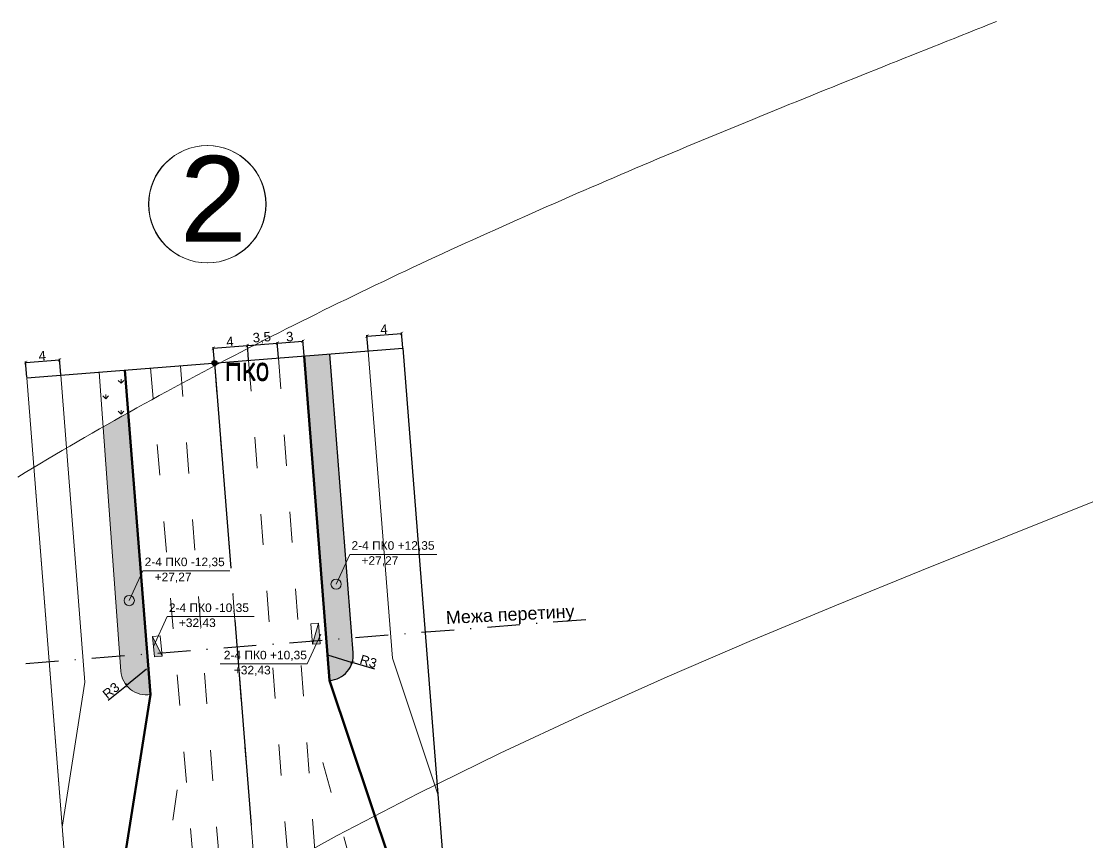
# Model space of a CAD drawing. Header units: millimetres. Extents: x -2123 to 34701, y -1286 to 835.
# Drawn here: x 1730.5 to 1856.1, y 212.2 to 308.1 of the extents above; entities that cross this region are included whole.
import ezdxf

# ---------------------------------------------------------------- set-up
doc = ezdxf.new("R2010")
doc.units = ezdxf.units.MM
for name, pattern in [('ACAD_ISO03W100', [30, 12, -18]), ('ACAD_ISO04W100', [30, 24, -3, 0, -3]), ('DASHDOT', [25.4, 12.7, -6.35, 0, -6.35])]:
    doc.linetypes.add(name, pattern=pattern)
doc.layers.get('0').update_dxf_attribs({"lineweight": 15})
for name, color, linetype, lineweight in [('1 Відмітки', 7, 'Continuous', 25), ('вертикалка', 6, 'Continuous', 15), ('Горизонталі', 7, 'Continuous', 18), ('Дор. Розм.', 7, 'Continuous', 50), ('дорога', 126, 'Continuous', 25), ('поздовжній профіль', 250, 'Continuous', 15), ('Позначки Наталії Симочко_Ном._пера__7', 7, 'Continuous', 18), ('Текст', 7, 'Continuous', 15)]:
    doc.layers.add(name, color=color, linetype=linetype, lineweight=lineweight)
doc.layers.add('Вісь', color=170, linetype='ACAD_ISO04W100')
doc.layers.add('Осі', color=164, linetype='Continuous')
doc.layers.add('Озелення', color=7, linetype='Continuous', lineweight=15, true_color=0x2bad00)
doc.styles.get("Standard").update_dxf_attribs({"font": 'arial.ttf'})
doc.styles.add('СГЕНЕРИР_СТИЛЬ_1', font='arial.ttf')
doc.dimstyles.new('Переход', dxfattribs={"dimscale": 0.1, "dimtxt": 11, "dimasz": 4, "dimexe": 1.25, "dimexo": 0.625, "dimgap": 0.9, "dimtad": 1, "dimtxsty": 'Standard', "dimblk": 'ARCHTICK', "dimcen": 2.5, "dimadec": 0, "dimazin": 0, "dimtfac": 1, "dimtmove": 0, "dimatfit": 3, "dimldrblk": 'ARCHTICK', "dimfxl": 1, "dimarcsym": 0})
pattern_1 = [(90, (0, 0), (-1.796051224, 1.796051224), [0.4762500000000001, -3.115852448]), (45, (0, 0), (-1.79605122421383, 1.796051224213831), [0.4762500000000001, -2.06375]), (135, (0, 0), (-1.796051224213831, -1.79605122421383), [0.4762500000000001, -2.06375])]

# ---------------------------------------------------------------- blocks, each defined once
blk = doc.blocks.new('6')
at = {"layer": '1 Відмітки', "transparency": 33554559}
h = blk.add_hatch(color=256, dxfattribs=at)
h.dxf.hatch_style = 1
edge = h.paths.add_edge_path()
edge.add_arc((-467.5084269530445, 342.1322887363076), 0.2003986700452202, 0, 360)
at = {"layer": '1 Відмітки'}
blk.add_circle((-467.5084269530445, 342.1322887363076), 0.2003986700452202, dxfattribs=at)
blk = doc.blocks.new('_ArchTick')
at = {"color": 0, "linetype": 'ByBlock', "const_width": 0.15}
blk.add_lwpolyline([(-0.5, -0.5), (0.5, 0.5)], dxfattribs=at)
blk = doc.blocks.new('*D792')
at = {"layer": 'Defpoints', "color": 0, "lineweight": 20, "transparency": 16777216}
for p in [(1734.988568724631, 268.5598444772281), (1731.173253598946, 266.4559921347327, 205), (1735.129674144257, 266.7674614952933, 205)]:
    blk.add_point(p, dxfattribs=at)
at = {"layer": 'вертикалка', "color": 0, "lineweight": -2, "transparency": 16777216}
for p, q in [((1735.124769005979, 266.829768714927), (1734.978758448076, 268.6844589164955)), ((1731.168348460669, 266.5182993543664), (1731.022337902766, 268.3729895559348)), ((1731.03214817932, 268.2483751166674), (1734.988568724631, 268.5598444772281))]:
    blk.add_line(p, q, dxfattribs=at)
at = {"layer": 'вертикалка', "color": 0, "lineweight": -2, "transparency": 16777216, "xscale": 0.4, "yscale": 0.4, "zscale": 0.4}
for p, rotation in [((1734.988568724631, 268.5598444772281), 4.501328586593043), ((1731.03214817932, 268.2483751166674), 184.501328586593)]:
    blk.add_blockref('_ArchTick', p, dxfattribs=dict(at, rotation=rotation))
at = {"layer": 'вертикалка', "color": 0, "lineweight": 20, "transparency": 16777216, "insert": (1732.960129836017, 269.0421357259968), "char_height": 1.1, "attachment_point": 5, "rotation": 4.501328586593043}
blk.add_mtext('4', dxfattribs=at)
blk = doc.blocks.new('*D798')
at = {"layer": 'Defpoints', "color": 0, "lineweight": 20, "transparency": 16777216}
for p in [(1756.925685079856, 270.2233013957056), (1753.0746915184, 268.1733346440363, 205), (1757.062352121367, 268.4872560369349, 205)]:
    blk.add_point(p, dxfattribs=at)
at = {"layer": 'вертикалка', "color": 0, "lineweight": -2, "transparency": 16777216}
for p, q in [((1753.069786494141, 268.2356418726461), (1752.928214428371, 270.0339944600265)), ((1752.938024476888, 269.9093800028071), (1756.925685079856, 270.2233013957056)), ((1757.057447097109, 268.5495632655446), (1756.915875031338, 270.347915852925))]:
    blk.add_line(p, q, dxfattribs=at)
at = {"layer": 'вертикалка', "color": 0, "lineweight": -2, "transparency": 16777216, "xscale": 0.4, "yscale": 0.4, "zscale": 0.4}
for p, rotation in [((1752.938024476888, 269.9093800028071), 184.5012237386597), ((1756.925685079856, 270.2233013957056), 4.501223738659717)]:
    blk.add_blockref('_ArchTick', p, dxfattribs=dict(at, rotation=rotation))
at = {"layer": 'вертикалка', "color": 0, "lineweight": 20, "transparency": 16777216, "insert": (1754.881627329964, 270.7043667202198), "char_height": 1.1, "attachment_point": 5, "rotation": 4.501223738659718}
blk.add_mtext('4', dxfattribs=at)
blk = doc.blocks.new('*D799')
at = {"layer": 'Defpoints', "color": 0, "lineweight": 20, "transparency": 16777216}
for p in [(1760.412535281719, 270.5019054821475), (1760.551234698331, 268.7660225129191, 205), (1757.062352121367, 268.4872560369349, 205)]:
    blk.add_point(p, dxfattribs=at)
at = {"layer": 'вертикалка', "color": 0, "lineweight": -2, "transparency": 16777216}
for p, q in [((1757.057374151098, 268.5495574800321), (1756.913696764217, 270.3477418923578)), ((1756.923652704755, 270.2231390061634), (1760.412535281719, 270.5019054821475)), ((1760.546256728062, 268.8283239560163), (1760.402579341181, 270.626508368342))]:
    blk.add_line(p, q, dxfattribs=at)
at = {"layer": 'вертикалка', "color": 0, "lineweight": -2, "transparency": 16777216, "xscale": 0.4, "yscale": 0.4, "zscale": 0.4}
for p, rotation in [((1756.923652704755, 270.2231390061634), 184.5683057162442), ((1760.412535281719, 270.5019054821475), 4.568305716244221)]:
    blk.add_blockref('_ArchTick', p, dxfattribs=dict(at, rotation=rotation))
at = {"layer": 'вертикалка', "color": 0, "lineweight": 20, "transparency": 16777216, "insert": (1758.608274682075, 271.1111867015392), "char_height": 1.1, "attachment_point": 5, "rotation": 4.568305716244221}
blk.add_mtext('3,5', dxfattribs=at)
blk = doc.blocks.new('*D800')
at = {"layer": 'Defpoints', "color": 0, "lineweight": 20, "transparency": 16777216}
for p in [(1763.404160127526, 270.7390166133345), (1760.551535700822, 268.7619357247011, 205), (1763.542074016425, 268.9989607393396, 205)]:
    blk.add_point(p, dxfattribs=at)
at = {"layer": 'вертикалка', "color": 0, "lineweight": -2, "transparency": 16777216}
for p, q in [((1760.546597542586, 268.8242403360332), (1760.403745495451, 270.6266008213601)), ((1760.413621811923, 270.501991598696), (1763.404160127526, 270.7390166133345)), ((1763.537135858189, 269.0612653506716), (1763.394283811054, 270.8636258359986))]:
    blk.add_line(p, q, dxfattribs=at)
at = {"layer": 'вертикалка', "color": 0, "lineweight": -2, "transparency": 16777216, "xscale": 0.4, "yscale": 0.4, "zscale": 0.4}
for p, rotation in [((1760.413621811923, 270.501991598696), 184.5316933475249), ((1763.404160127526, 270.7390166133345), 4.531693347524936)]:
    blk.add_blockref('_ArchTick', p, dxfattribs=dict(at, rotation=rotation))
at = {"layer": 'вертикалка', "color": 0, "lineweight": 20, "transparency": 16777216, "insert": (1761.857375671845, 271.2704712513972), "char_height": 1.1, "attachment_point": 5, "rotation": 4.531693347524936}
blk.add_mtext('3', dxfattribs=at)
blk = doc.blocks.new('*D803')
at = {"layer": 'Defpoints', "color": 0, "lineweight": 20, "transparency": 16777216}
for p in [(1774.925263088876, 271.644944565828), (1775.061991460995, 269.9047955825487, 205), (1771.018975512425, 269.5871245127681, 205)]:
    blk.add_point(p, dxfattribs=at)
at = {"layer": 'вертикалка', "color": 0, "lineweight": -2, "transparency": 16777216}
for p, q in [((1771.014079801671, 269.6494324738662), (1770.872455718799, 271.4518894182437)), ((1770.882247140307, 271.3272734960473), (1774.925263088876, 271.644944565828)), ((1775.057095750241, 269.9671035436469), (1774.915471667369, 271.7695604880244))]:
    blk.add_line(p, q, dxfattribs=at)
at = {"layer": 'вертикалка', "color": 0, "lineweight": -2, "transparency": 16777216, "xscale": 0.4, "yscale": 0.4, "zscale": 0.4}
for p, rotation in [((1770.882247140307, 271.3272734960473), 184.4926593812932), ((1774.925263088876, 271.644944565828), 4.492659381293196)]:
    blk.add_blockref('_ArchTick', p, dxfattribs=dict(at, rotation=rotation))
at = {"layer": 'вертикалка', "color": 0, "lineweight": 20, "transparency": 16777216, "insert": (1772.853623036471, 272.1241425525831), "char_height": 1.1, "attachment_point": 5, "rotation": 4.492659381293196}
blk.add_mtext('4', dxfattribs=at)
blk = doc.blocks.new('*D868')
at = {"layer": 'Defpoints', "color": 0, "lineweight": 20, "transparency": 16777216}
for p in [(1745.127387900085, 232.4495382065143), (1742.784699629725, 230.553092161931)]:
    blk.add_point(p, dxfattribs=at)
at = {"layer": 'вертикалка', "color": 0, "lineweight": -2, "transparency": 16777216}
for p in [(1745.127387900085, 232.4495382065143), (1740.644310727946, 228.820410900832)]:
    blk.add_line(p, (1742.784699629725, 230.553092161931), dxfattribs=at)
at = {"layer": 'вертикалка', "color": 0, "lineweight": -2, "transparency": 16777216, "xscale": 0.4, "yscale": 0.4, "zscale": 0.4, "rotation": 38.99075929014024}
blk.add_blockref('_ArchTick', (1742.784699629725, 230.553092161931), dxfattribs=at)
at = {"layer": 'вертикалка', "color": 0, "lineweight": 20, "transparency": 16777216, "insert": (1740.993367597066, 229.9418430917092), "char_height": 1.1, "attachment_point": 5, "rotation": 38.99075929014024}
blk.add_mtext('R3', dxfattribs=at)
blk = doc.blocks.new('*D869')
at = {"layer": 'Defpoints', "color": 0, "lineweight": 20, "transparency": 16777216}
for p in [(1766.285249955357, 234.1085651008916), (1769.155626825901, 233.2362482885767)]:
    blk.add_point(p, dxfattribs=at)
at = {"layer": 'вертикалка', "color": 0, "lineweight": -2, "transparency": 16777216}
for p in [(1766.285249955357, 234.1085651008916), (1771.790447439028, 232.4355177845612)]:
    blk.add_line(p, (1769.155626825901, 233.2362482885767), dxfattribs=at)
at = {"layer": 'вертикалка', "color": 0, "lineweight": -2, "transparency": 16777216, "xscale": 0.4, "yscale": 0.4, "zscale": 0.4, "rotation": 163.0958036016427}
blk.add_blockref('_ArchTick', (1769.155626825901, 233.2362482885767), dxfattribs=at)
at = {"layer": 'вертикалка', "color": 0, "lineweight": 20, "transparency": 16777216, "insert": (1771.045339155832, 233.3434079226987), "char_height": 1.1, "attachment_point": 5, "rotation": 343.0958036016427}
blk.add_mtext('R3', dxfattribs=at)
blk = doc.blocks.new('столб')
at = {"layer": 'поздовжній профіль', "color": 160}
for points in [[(-500, 0, 0, 0, 0), (-999.927872557193, 0, 350, 0, 0), (-1699.927872557193, 0, 0, 0, 0)], [(500, 0, 0, 0, 0), (999.927872557193, 0, 350, 0, 0), (1699.927872557193, 0, 0, 0, 0)]]:
    blk.add_lwpolyline(points, format="xyseb", dxfattribs=at)
blk.add_circle((0, 0), 500, dxfattribs=at)

msp = doc.modelspace()

# ---------------------------------------------------------------- hatches: boundary and pattern name
at = {"layer": 'вертикалка'}
h = msp.add_hatch(color=0, dxfattribs=at)
h.dxf.hatch_style = 1
h.paths.add_polyline_path([(1765.237928651035, 237.8015706539841), (1765.408062557122, 235.4076085711599), (1764.510326776062, 235.3438083563769)])
h = msp.add_hatch(color=0, dxfattribs=at)
h.dxf.hatch_style = 1
h.paths.add_polyline_path([(1745.848618858608, 236.2645222595926), (1746.057792641204, 233.8736549841725), (1746.954367869487, 233.9520951526459)])
at = {"layer": 'Озелення', "lineweight": 20}
h = msp.add_hatch(dxfattribs=at)
h.set_pattern_fill('GRASS', color=0, scale=0.1)
h.set_pattern_definition(pattern_1)
h.paths.add_polyline_path([(1903.632291419732, 41.00354466418753), (1907.34063927378, 41.79160273115882), (1883.395708598892, 41.81885176782301, 0.4142135623831681), (1880.392296580515, 38.82226767114127), (1880.390020606647, 36.82226896252629), (1884.807485352019, 36.81724194211058), (1887.197616271515, 37.58760460322571), (1890.064954366064, 38.36920088388365), (1892.865372631135, 39.01845206865551), (1898.31233847746, 40.06222691360205)])
h.paths.add_polyline_path([(1766.534675253966, 269.2329476009454), (1763.542199067633, 268.9973703073487), (1766.52056283942, 231.1178080317544, 0.4141823450176505), (1769.27603208807, 234.3435592170825)])
h.paths.add_polyline_path([(1742.997968294624, 262.3777624541468), (1742.261030360875, 261.9649514046484), (1741.390064859554, 261.4744803680229), (1740.519325606068, 260.9815265567867), (1740.074871599422, 260.7285596801167), (1742.123054279491, 232.2073080922212, 0.4354241954785423), (1745.584730907717, 229.4703548779037), (1745.585149648075, 229.4730285685211)])
h.paths.add_polyline_path([(1772.781671464548, 121.2097090766783), (1775.143985897292, 91.2836955065585), (1777.857564266725, 92.93335428562312), (1782.560665883423, 95.4919038628071, -0.143259904213812)])
h.paths.add_polyline_path([(1782.560665883423, 95.49190386280713), (1777.857564266723, 92.93335428562199), (1775.143985897292, 91.28369550655839), (1775.52621158812, 86.44162577528094), (1786.85746556337, 86.4287289577608, -0.008157693598358697), (1788.71666327929, 86.39811712464164, 0.04847012573546341), (1788.909692292195, 86.41050451176284), (1789.216916295439, 87.22020409298467, -0.8333295395400458), (1788.249436024258, 87.39757995395917, -1), (1789.249436024258, 87.39757995395917, -0.09091134837753662), (1789.216916295439, 87.22020409298467), (1789.524140298683, 88.02990367420648, 0.04217780028810229), (1789.407041598963, 88.15094235554113, -0.0513496151849988)])
h = msp.add_hatch(dxfattribs=at)
h.set_pattern_fill('GRASS', color=0, scale=0.1)
h.set_pattern_definition(pattern_1)
h.paths.add_polyline_path([(1742.607074862017, 267.3492903914604), (1739.616327926365, 267.1138492300065), (1740.074871599422, 260.728559680121), (1740.519325606068, 260.9815265567954), (1741.390064859548, 261.4744803680183), (1742.261030360886, 261.9649514046618), (1742.997968294624, 262.3777624541468)])

# ---------------------------------------------------------------- linework, layer by layer
at = {"layer": 'вертикалка', "color": 0}
for p, q in [((1765.237928651035, 237.8015706539841, 200), (1764.510326776062, 235.3438083563769, 200)), ((1745.848618858608, 236.2645222595926, 200), (1746.954367869487, 233.9520951526459, 200))]:
    msp.add_line(p, q, dxfattribs=at)
at = {"layer": 'вертикалка', "color": 0, "elevation": 200}
for points in [[(1765.408062557122, 235.4076085711599), (1764.510326776062, 235.3438083563769), (1764.340192869975, 237.7377704392015), (1765.237928651035, 237.8015706539841)], [(1746.057792641204, 233.8736549841725), (1746.954367869487, 233.9520951526459), (1746.745194086892, 236.3429624280665), (1745.848618858608, 236.2645222595926)]]:
    msp.add_lwpolyline(points, close=True, dxfattribs=at)
at = {"layer": 'Вісь', "color": 18, "true_color": 0x000000}
msp.add_lwpolyline([(1753.074432644274, 268.1766002475342), (1790.418272896665, -202.9024432855804)], dxfattribs=at)
at = {"layer": 'Горизонталі', "elevation": 205}
msp.add_lwpolyline([(1730.093352744361, 254.8654489725429), (1730.960187864086, 255.3896461495339), (1731.827491731704, 255.9111794352086), (1732.695192050367, 256.4300264413623), (1733.563259918202, 256.9461970265581), (1734.431680448544, 257.4597101080726), (1735.300439666795, 257.970585147103), (1736.169523604037, 258.4788416066665), (1737.038918298137, 258.9844989521266), (1737.908609792619, 259.4875766504061), (1738.778584137283, 259.9880941702344), (1739.648827387917, 260.4860709818578), (1740.519325606068, 260.9815265567955), (1741.390064859548, 261.4744803680184), (1742.261030360886, 261.9649514046618), (1743.132205561867, 262.4529582401605), (1744.003577475853, 262.9385221609664), (1744.875137302672, 263.4216646057687), (1745.746873125936, 263.9024051193453), (1746.618772813865, 264.3807631245496), (1747.490824240128, 264.8567580452674), (1748.363015284003, 265.3304093063986), (1749.235333829665, 265.8017363333702), (1750.107767766902, 266.2707585524233), (1750.980304990263, 266.7374953900593), (1751.852933399985, 267.2019662734392), (1752.725640900692, 267.6641906295978), (1753.598415402761, 268.1241878860769), (1754.471244820714, 268.5819774699862), (1755.344117074743, 269.0375788087185), (1756.217020089015, 269.4910113289745), (1757.089941793338, 269.9422944575481), (1757.962870121469, 270.3914476203664), (1758.835793012043, 270.8384902428883), (1759.708698408426, 271.2834417499488), (1760.581574257945, 271.7263215652893), (1761.454408512898, 272.1671491119958), (1762.327189129414, 272.6059438118441), (1763.19990406838, 273.0427250856988), (1764.072541294199, 273.4775123528146), (1764.945086214927, 273.9103237609959), (1765.817520926678, 274.3411773869659), (1766.689838420657, 274.7700983342059), (1767.562037419329, 275.1971094448111), (1768.434108449518, 275.6222292399668), (1769.306041598589, 276.0454760220859), (1770.177826957246, 276.4668680924737), (1771.049454619763, 276.8864237513794), (1771.920914683659, 277.3041612977763), (1772.792197249976, 277.7200990294363), (1773.663292422935, 278.1342552427089), (1774.534190310117, 278.5466482325446), (1775.404881021944, 278.9572962921965), (1776.275354672368, 279.3662177134864), (1777.145601378096, 279.7734307863876), (1778.015611259007, 280.1789537991635), (1778.885374438119, 280.5828050382991), (1779.754881040537, 280.9850027879601), (1780.624121195088, 281.3855653306981), (1781.493085033091, 281.7845109468304), (1782.361762688204, 282.1818579143189), (1783.230144297135, 282.5776245090479), (1784.098219999018, 282.9718290044896), (1784.965979935516, 283.3644896716984), (1785.833414251136, 283.7556247794115), (1786.700513091719, 284.1452525933135), (1787.56726660678, 284.5333913770482), (1788.433664947263, 284.9200593911609), (1789.299698266409, 285.305274893442), (1790.165356720379, 285.6890561391588), (1791.030630465995, 286.0714213800065), (1791.895509663799, 286.4523888654201), (1792.759984474895, 286.8319768411315), (1793.624045063402, 287.2102035502102), (1794.487681594245, 287.5870872320461), (1795.350884235638, 287.9626461233951), (1796.213643155664, 288.3368984568403), (1797.075948525747, 288.7098624622651), (1797.937790518096, 289.0815563656956), (1798.799159306781, 289.451998389726), (1799.658232499073, 289.8204293965496), (1800.518661560314, 290.1884398924524), (1801.378588091854, 290.5552530882924), (1802.238002344397, 290.9208872172901), (1803.09690045005, 291.2853620939226), (1803.955280461388, 291.6486968011545), (1804.81313407839, 292.0109076034958), (1805.670452619728, 292.3720105998394), (1806.527227404951, 292.7320218860277), (1807.383449754455, 293.0909575548073), (1808.239110989442, 293.4488336957774), (1809.094202431883, 293.8056663953427), (1809.948715404474, 294.1614717366622), (1810.802641230613, 294.5162657996044), (1811.655971234347, 294.8700646606936), (1812.508696740347, 295.2228843930658), (1813.360809073863, 295.5747410664163), (1814.212299560705, 295.925650746957), (1815.063159527188, 296.2756294973601), (1815.913380300114, 296.624693376717), (1816.762953206733, 296.9728584404858), (1817.61186957471, 297.3201407404439), (1818.460120732095, 297.6665563246403), (1819.307698007285, 298.012121237346), (1820.15459272901, 298.3568515190079), (1821.000796226286, 298.7007632061975), (1821.846299828393, 299.0438723315636), (1822.691094864849, 299.3861949237847), (1823.535172665379, 299.7277470075189), (1824.378524559893, 300.0685446033561), (1825.221141878453, 300.4086037277687), (1826.063015951251, 300.7479403930613), (1826.9041381086, 301.0865706073271), (1827.744499680876, 301.4245103743889), (1828.58409199854, 301.7617756937614), (1829.422906392076, 302.0983825605912), (1830.260934192003, 302.4343469656145), (1831.098166728833, 302.7696848951034), (1831.93459533307, 303.1044123308181), (1832.770211335179, 303.4385452499544), (1833.60500606558, 303.7720996250954), (1834.438970854626, 304.1050914241597), (1835.272097032601, 304.4375366103522), (1836.10437592969, 304.7694511421104), (1836.935798875981, 305.1008509730549), (1837.766357201453, 305.4317520519393), (1838.596048474019, 305.7621712700602), (1839.424886505028, 306.0921265163695), (1840.252844015797, 306.4216242258187), (1841.079910010555, 306.750677981784), (1841.906076060309, 307.0793023855268), (1842.731333735686, 307.4075120337918), (1843.555674606903, 307.7353215187536), (1844.379090243784, 308.0627454279751)], dxfattribs=at)
at = {"layer": 'Горизонталі'}
msp.add_lwpolyline([(1666.968111599843, 120.0106032289012), (1672.057705488577, 129.2776223427602), (1677.772457546279, 138.2500443519934), (1684.088128325489, 146.8960124490137), (1690.936730366696, 155.1884716123847), (1698.250276210387, 163.10036682067), (1705.961126822568, 170.6052704865161), (1714.01401360867, 177.6990313339882), (1722.369089301049, 184.4052683440609), (1730.987474545145, 190.7493434861805), (1739.830289986399, 196.7566187297929), (1748.859633314199, 202.4524807112618), (1758.050938357716, 207.8626527574982), (1767.389285976937, 213.0131017489553), (1776.859971914292, 217.9297999911109), (1786.44829191221, 222.6387197894433), (1796.139541713121, 227.16583344943), (1805.919017059455, 231.5371132765491), (1815.772013693639, 235.7785315762786), (1825.683827358106, 239.9160606540964), (1835.639753795284, 243.9756728154804), (1845.625088747602, 247.9833403659086), (1855.625127957491, 251.9650356108588)], dxfattribs=at)
at = {"layer": 'Дор. Розм.', "color": 18, "true_color": 0x000000, "elevation": 205}
for points in [[(1763.542074016425, 268.9989607393396), (1766.52056283942, 231.1178080317544)], [(1742.606693581153, 267.3541396631823), (1745.585149648075, 229.4730285685212)]]:
    msp.add_lwpolyline(points, dxfattribs=at)
at = {"layer": 'Дор. Розм.', "color": 18, "true_color": 0x000000}
for points in [[(1776.65121990336, 186.8668532240447), (1775.603008800695, 200.2092633091718, 0.06114370805060659), (1773.661540941475, 209.7604958090468), (1766.52056283942, 231.1178080317544)], [(1653.834800077323, 37.00988738793729), (1667.881063207093, 36.99390291261444, 0.1949469587199396), (1695.742995354805, 48.24936125155766), (1735.864023709254, 87.07496160724266, 0.2237161825542941), (1747.924231607423, 118.9587658662092), (1741.720749315511, 197.7581210961721, -0.05854578796318227), (1742.079091785045, 207.0865691762416), (1745.585149648075, 229.4730285685212)]]:
    msp.add_lwpolyline(points, format="xyb", dxfattribs=at)
at = {"layer": 'дорога', "color": 18, "true_color": 0x000000, "elevation": 205}
for points in [[(1731.173786313559, 266.4492253598799), (1775.062034440384, 269.9042485816642)], [(1775.062034440384, 269.9042485816642), (1787.494208293198, 111.679336262714)]]:
    msp.add_lwpolyline(points, dxfattribs=at)
at = {"layer": 'дорога', "color": 18, "true_color": 0x000000}
msp.add_lwpolyline([(1766.52056283942, 231.1178080317544), (1766.52056283942, 231.1178080317544, 0.4142135623732238), (1769.276007024494, 234.3438779849563), (1766.534924473722, 269.2297757683655)], format="xyb", dxfattribs=at)
at = {"layer": 'дорога', "color": 18, "lineweight": 20, "true_color": 0x000000}
for points, elevation in [([(1771.019368620129, 269.5821310861488), (1773.841628568709, 233.7325463158583)], 205), ([(1731.173253598946, 266.4559921347326), (1743.303975221899, 112.3662409884413)], 205), ([(1731.173253598946, 266.4559921347326), (1743.813039876374, 105.8998782803086)], 410), ([(1735.129675791361, 266.7674405730455), (1737.951935739941, 230.917855802755)], 205), ([(1779.152083815055, 217.8499810537847), (1773.841628568709, 233.7325463158583)], 205), ([(1735.302683085481, 214.0021660777344), (1737.951935739941, 230.917855802755)], 205)]:
    msp.add_lwpolyline(points, dxfattribs=dict(at, elevation=elevation))
msp.add_lwpolyline([(1745.585352364486, 229.4704503458685), (1745.585352364486, 229.4704503458685, -0.4354862351331257), (1742.123054279491, 232.2073080922216), (1739.616328319599, 267.1138437541533)], format="xyb", dxfattribs=at)
at = {"layer": 'Осі', "color": 18, "linetype": 'ACAD_ISO03W100', "lineweight": 20, "ltscale": 0.3, "true_color": 0x000000, "elevation": 205}
for points in [[(1760.551234698331, 268.7660225129191), (1765.916124549437, 195.9255334434665)], [(1745.593877992664, 267.6349255871541), (1751.964707801909, 194.6640734453804)], [(1753.074419054728, 268.1767716747534), (1790.418261584448, -202.9023001888025)]]:
    msp.add_lwpolyline(points, dxfattribs=at)
at = {"layer": 'Осі', "color": 18, "linetype": 'ACAD_ISO03W100', "lineweight": 20, "ltscale": 0.3, "true_color": 0x000000}
for points in [[(1749.086721171099, 267.8632982527523), (1772.189993293369, -25.99783102499077)], [(1757.061990298233, 268.4918519511482), (1771.492798227229, 85.19026352451306)], [(1771.550125776071, 200.7255147542496), (1765.158787853111, 223.6207940579622)], [(1745.795277009866, 196.9686444829659), (1749.123565286276, 221.4923231700142)]]:
    msp.add_lwpolyline(points, dxfattribs=at)
at = {"layer": 'Позначки Наталії Симочко_Ном._пера__7', "color": 7, "linetype": 'Continuous', "lineweight": 18}
for points in [[(1767.270940803864, 242.3696588071797), (1768.865744340505, 245.8462255818282), (1779.016798048193, 245.8454952163373)], [(1743.121272346147, 240.4552425837813), (1744.716075882788, 243.9318093584301), (1754.867129590476, 243.9310789929392)], [(1745.950332934495, 235.101925052288), (1747.545136471135, 238.5784918269365), (1757.696190178823, 238.5777614614456)], [(1765.472612563661, 236.5263432968971), (1763.87780902702, 233.0497765222486), (1753.726755319333, 233.0505068877393)]]:
    msp.add_lwpolyline(points, dxfattribs=at)
at = {"layer": 'Текст', "color": 0, "linetype": 'DASHDOT', "lineweight": 30, "ltscale": 0.3}
msp.add_line((1796.43355284969, 238.2141236808196), (1715.36160317533, 231.8442627103633), dxfattribs=at)
at = {"layer": 'Текст', "color": 18, "lineweight": 20, "true_color": 0x000000}
for centre in [(1752.222863212631, 286.7240969512462, -6.648545207048244), (1752.245961692496, 286.724063876965, 198.3514547929518)]:
    msp.add_circle(centre, 6.846577533942833, dxfattribs=at)

# ---------------------------------------------------------------- block references
at = {"color": 0, "yscale": 0.001200000000244472, "zscale": 0.001200000000244472}
for p, xscale, rotation in [((1767.270940803865, 242.3696588071798), -0.001200000000244472, 95.81705101176502), ((1743.121272346147, 240.4552425837815), 0.001200000000244472, 273.2480063611594)]:
    msp.add_blockref('столб', p, dxfattribs=dict(at, xscale=xscale, rotation=rotation))
at = {"layer": '1 Відмітки', "color": 18, "true_color": 0x000000, "xscale": 1.5, "yscale": 1.5, "zscale": 1.5}
for p in [(2454.337466768581, -245.0218019273429, 205), (2454.337466750896, -245.0218174675099, 205)]:
    msp.add_blockref('6', p, dxfattribs=at)

# ---------------------------------------------------------------- texts
at = {"layer": '1 Відмітки', "color": 0, "insert": (1754.26222187343, 268.2233828894936, 205), "char_height": 2, "attachment_point": 1}
msp.add_mtext_dynamic_manual_height_columns('ПК0', width=7.025432305519644, gutter_width=12.5, heights=[0], dxfattribs=at)
at = {"layer": '1 Відмітки', "color": 18, "true_color": 0x000000, "insert": (1754.273956265141, 268.0746998901134, 205), "char_height": 2, "attachment_point": 1}
msp.add_mtext_dynamic_manual_height_columns('ПК0', width=7.025432305519644, gutter_width=12.5, heights=[0], dxfattribs=at)
at = {"layer": '1 Відмітки', "color": 0, "insert": (1795.064383123228, 239.9864138659048), "char_height": 1.5, "attachment_point": 3, "rotation": 2.9559658491126}
msp.add_mtext_dynamic_manual_height_columns('Межа перетину', width=15.12377953676332, gutter_width=12.5, heights=[0], dxfattribs=at)
at = {"layer": 'Позначки Наталії Симочко_Ном._пера__7', "color": 7, "linetype": 'Continuous', "lineweight": 18, "char_height": 1, "attachment_point": 1, "line_spacing_factor": 1.053333609454742, "style": 'СГЕНЕРИР_СТИЛЬ_1'}
for s, insert in [('\\A1;2-4 ПК0 +12,35\\P   +27,27', (1769.069269044067, 247.3844028887684)), ('\\A1;2-4 ПК0 -12,35\\P   +27,27', (1744.919600586351, 245.4699866653703)), ('\\A1;2-4 ПК0 -10,35\\P   +32,43', (1747.748661174698, 240.1166691338768)), ('\\A1;2-4 ПК0 +10,35\\P   +32,43', (1754.164242374198, 234.5886304152262))]:
    msp.add_mtext(s, dxfattribs=dict(at, insert=insert))
at = {"layer": 'Текст', "color": 18, "true_color": 0x000000, "char_height": 10, "attachment_point": 1}
for insert in [(1749.036594926497, 292.3706451980023, -6.648545207048244), (1749.059693406363, 292.3706121237211, 198.3514547929518)]:
    msp.add_mtext_dynamic_manual_height_columns('2', width=4.682755185603583, gutter_width=12.5, heights=[0], dxfattribs=dict(at, insert=insert))

# ---------------------------------------------------------------- dimensions: what is measured, and where the dimension line sits
at = {"layer": 'вертикалка', "color": 5, "lineweight": 20}
for p1, p2, distance, picture, middle in [((1771.018975512425, 269.5871245127681, 205), (1775.061991460995, 269.9047955825487, 205), 1.7455122834716288, '*D803', (1772.853623036471, 272.1241425525831)), ((1731.173253598946, 266.4559921347326, 205), (1735.129674144257, 266.7674614952933, 205), 1.7979286674886448, '*D792', (1732.960129836017, 269.0421357259968))]:
    dim = msp.add_aligned_dim(p1=p1, p2=p2, distance=distance, text='4', dimstyle='Переход', dxfattribs=at)
    dim.commit()
    dim.dimension.update_dxf_attribs({"geometry": picture, "text_midpoint": middle})
for p1, p2, distance, picture, middle in [((1753.0746915184, 268.1733346440364, 205), (1757.062352121367, 268.4872560369349, 205), 1.741416483195396, '*D798', (1754.881627329964, 270.7043667202198)), ((1757.062352121367, 268.4872560369349, 205), (1760.551234698331, 268.7660225129191, 205), 1.7414152896496649, '*D799', (1758.608274682075, 271.1111867015392)), ((1760.551535700822, 268.7619357247011, 205), (1763.542074016425, 268.9989607393396, 205), 1.7455127285056868, '*D800', (1761.857375671845, 271.2704712513972))]:
    dim = msp.add_aligned_dim(p1=p1, p2=p2, distance=distance, dimstyle='Переход', dxfattribs=at)
    dim.commit()
    dim.dimension.update_dxf_attribs({"geometry": picture, "text_midpoint": middle})
dim = msp.add_radius_dim(center=(1766.285249955357, 234.1085651008916), mpoint=(1769.155626825901, 233.2362482885767), dimstyle='Переход', dxfattribs=at)
dim.commit()
dim.dimension.update_dxf_attribs({"geometry": '*D869', "text_midpoint": (1771.045339155832, 233.3434079226987)})
dim = msp.add_radius_dim(center=(1745.127387900085, 232.4495382065143), mpoint=(1742.784699629725, 230.553092161931), text='R3', dimstyle='Переход', dxfattribs=at)
dim.commit()
dim.dimension.update_dxf_attribs({"geometry": '*D868', "text_midpoint": (1740.993367597066, 229.9418430917092)})

doc.saveas('drawing.dxf')
